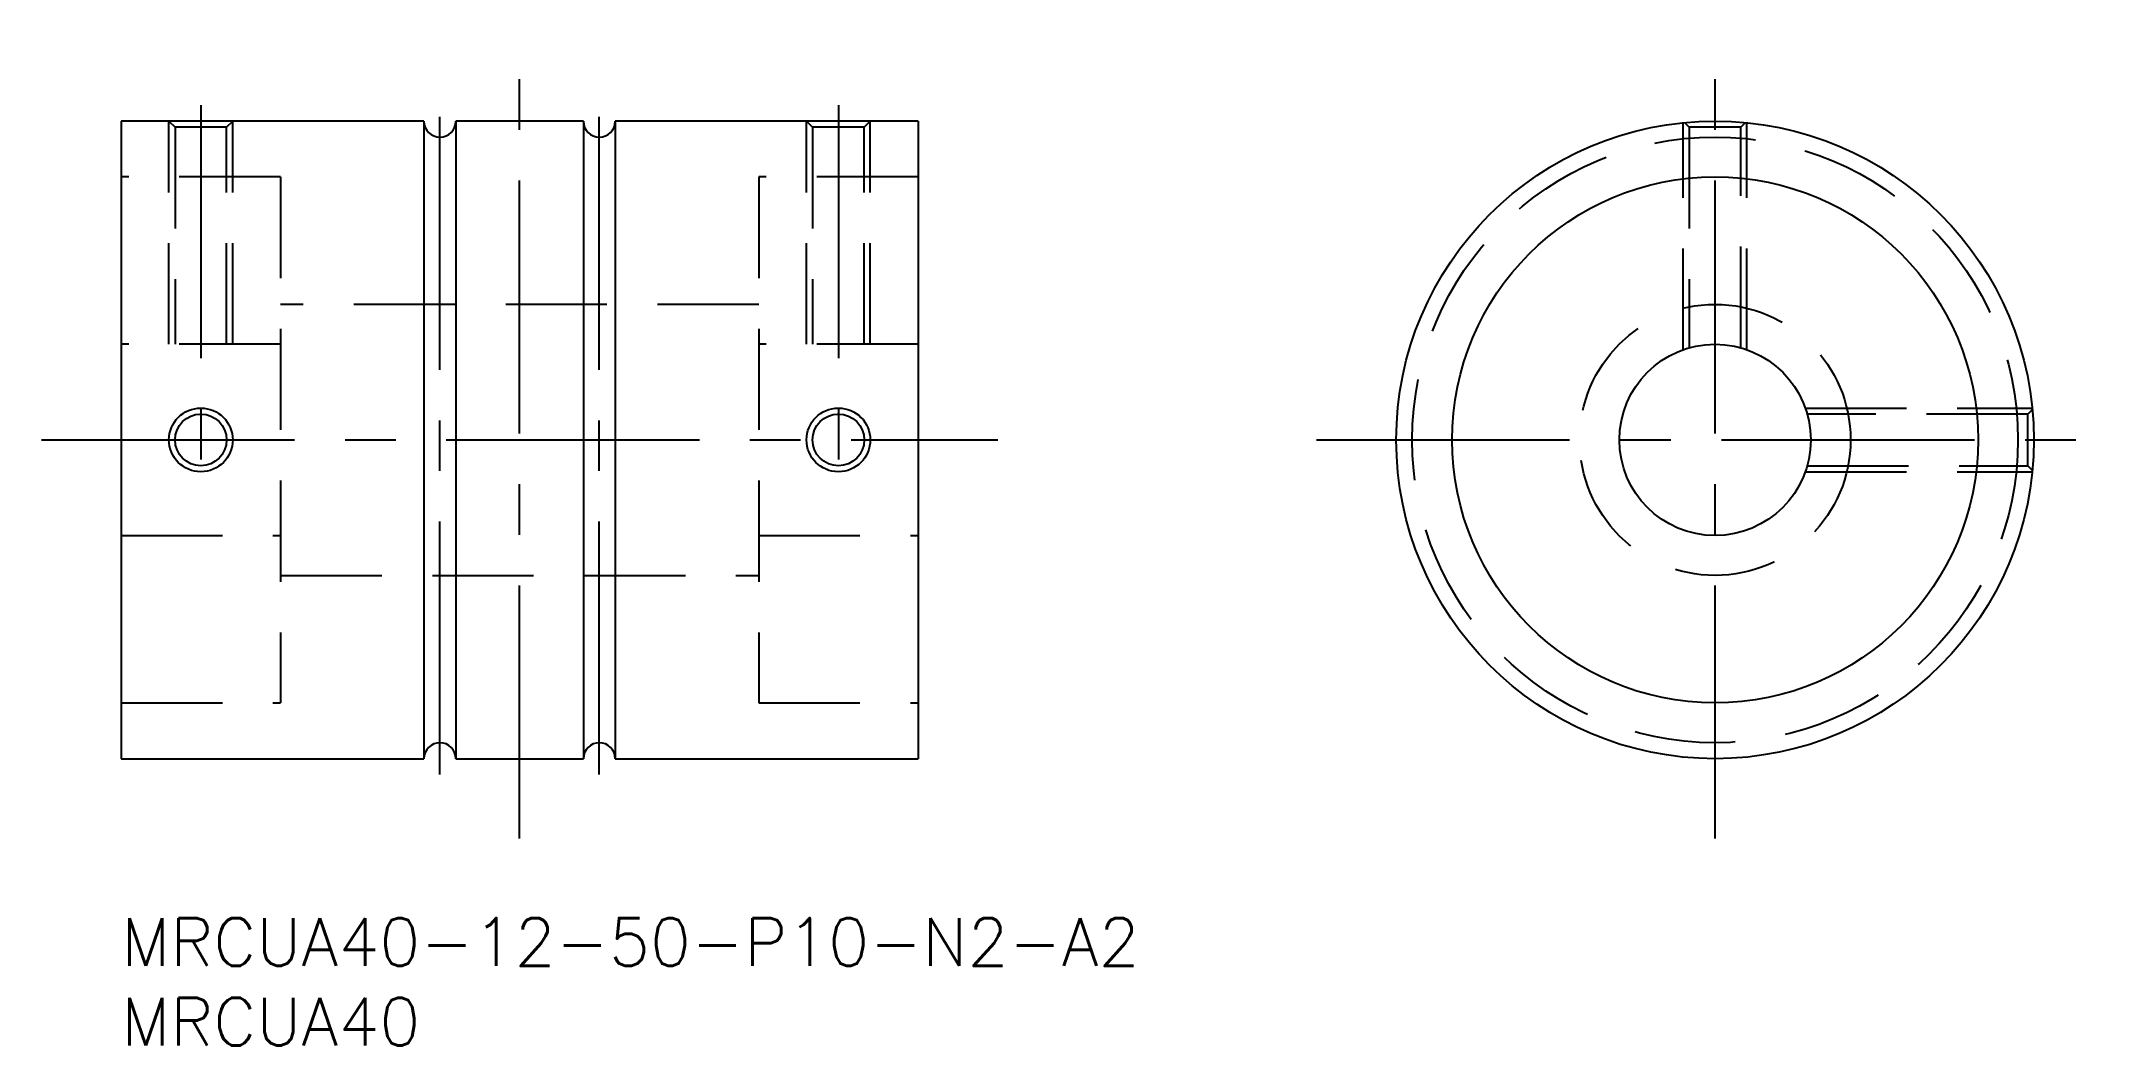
# Model space of a CAD drawing. Extents: x -5 to 125, y -8 to 55.
import ezdxf

# ---------------------------------------------------------------- set-up
doc = ezdxf.new("R2010")
doc.units = 0
doc.header["$LTSCALE"] = 0.5
doc.linetypes.add('CENTER', pattern=[50.8, 31.75, -6.35, 6.35, -6.35])
doc.linetypes.add('DASHED', pattern=[19.05, 12.7, -6.35])
for name, color, linetype in [('MSM_CENTER', 1, 'CENTER'), ('MSM_CONTINUOUS', 7, 'CONTINUOUS'), ('MSM_DASHED', 4, 'DASHED'), ('MSM_NARROW', 5, 'CONTINUOUS'), ('MSM_PART_NUMBER', 7, 'CONTINUOUS')]:
    doc.layers.add(name, color=color, linetype=linetype)
doc.styles.get("Standard").update_dxf_attribs({"font": 'txt.shx', "height": 3, "bigfont": 'bigfont.shx'})

msp = doc.modelspace()

# ---------------------------------------------------------------- linework, layer by layer
at = {"layer": 'MSM_CENTER'}
for p, q in [((25, 5), (25, 55)), ((100, 5), (100, 55)), ((5, 51), (5, 27)), ((20, 9), (20, 51)), ((30, 9), (30, 51)), ((45, 51), (45, 27)), ((-5, 30), (55, 30)), ((75, 30), (125, 30))]:
    msp.add_line(p, q, dxfattribs=at)
at = {"layer": 'MSM_CONTINUOUS'}
for p, q in [((19, 50), (0, 50)), ((0, 50), (0, 10)), ((19, 50), (19, 10)), ((29, 50), (21, 50)), ((21, 50), (21, 10)), ((29, 50), (29, 10)), ((50, 50), (31, 50)), ((31, 50), (31, 10)), ((50, 50), (50, 10)), ((0, 10), (19, 10)), ((21, 10), (29, 10)), ((31, 10), (50, 10))]:
    msp.add_line(p, q, dxfattribs=at)
for centre, radius in [((100, 30), 20), ((100, 30), 16.5), ((100, 30), 6), ((5, 30), 1.62), ((45, 30), 1.62)]:
    msp.add_circle(centre, radius, dxfattribs=at)
for centre, start, end in [((20, 50), 180, 0), ((30, 50), 180, 0), ((20, 10), 0, 180), ((30, 10), 0, 180)]:
    msp.add_arc(centre, 1, start, end, dxfattribs=at)
at = {"layer": 'MSM_DASHED'}
for p, q in [((3, 36), (3, 50)), ((3, 50), (3.38, 49.62)), ((3.38, 49.62), (3.38, 36)), ((6.62, 49.62), (3.38, 49.62)), ((6.62, 49.62), (7, 50)), ((6.62, 36), (6.62, 49.62)), ((7, 36), (7, 50)), ((43, 36), (43, 50)), ((43, 50), (43.38, 49.62)), ((43.38, 49.62), (43.38, 36)), ((46.62, 49.62), (43.38, 49.62)), ((46.62, 49.62), (47, 50)), ((46.62, 36), (46.62, 49.62)), ((47, 36), (47, 50)), ((98, 35.66), (98, 49.9)), ((98.09, 49.91), (98.38, 49.62)), ((98.38, 49.62), (98.38, 35.78)), ((101.62, 49.62), (98.38, 49.62)), ((101.62, 49.62), (101.91, 49.91)), ((101.62, 35.78), (101.62, 49.62)), ((102, 35.66), (102, 49.9)), ((10, 46.5), (0, 46.5)), ((3.39, 46.5), (3.38, 46.5)), ((3.38, 46.5), (3.42, 46.5)), ((6.62, 46.5), (6.62, 46.5)), ((10, 46.5), (10, 13.5)), ((50, 46.5), (40, 46.5)), ((40, 46.5), (40, 13.5)), ((43.39, 46.5), (43.38, 46.5)), ((43.38, 46.5), (43.42, 46.5)), ((46.62, 46.5), (46.62, 46.5)), ((40, 38.5), (10, 38.5)), ((10, 36), (0, 36)), ((50, 36), (40, 36)), ((4.93, 31.62), (5.05, 31.62)), ((44.93, 31.62), (45.05, 31.62)), ((105.66, 32), (119.9, 32)), ((119.62, 31.62), (105.78, 31.62)), ((119.91, 31.91), (119.62, 31.62)), ((119.62, 28.38), (119.62, 31.62)), ((3.38, 30), (3.39, 30.15)), ((3.41, 29.69), (3.38, 30)), ((43.38, 30), (43.39, 30.15)), ((43.41, 29.69), (43.38, 30)), ((105.66, 28), (119.9, 28)), ((105.78, 28.38), (119.62, 28.38)), ((119.62, 28.38), (119.91, 28.09)), ((0, 24), (10, 24)), ((40, 24), (50, 24)), ((10, 21.5), (40, 21.5)), ((0, 13.5), (10, 13.5)), ((40, 13.5), (50, 13.5))]:
    msp.add_line(p, q, dxfattribs=at)
for radius in [19, 8.5]:
    msp.add_circle((100, 30), radius, dxfattribs=at)
at = {"layer": 'MSM_NARROW'}
for centre in [(5, 30), (45, 30)]:
    msp.add_circle(centre, 2, dxfattribs=at)

# ---------------------------------------------------------------- texts
at = {"layer": 'MSM_PART_NUMBER'}
for s, p in [('MRCUA40-12-50-P10-N2-A2', (0, -3)), ('MRCUA40', (0, -8))]:
    msp.add_text(s, height=3, dxfattribs=at).set_placement(p)

doc.saveas('drawing.dxf')
